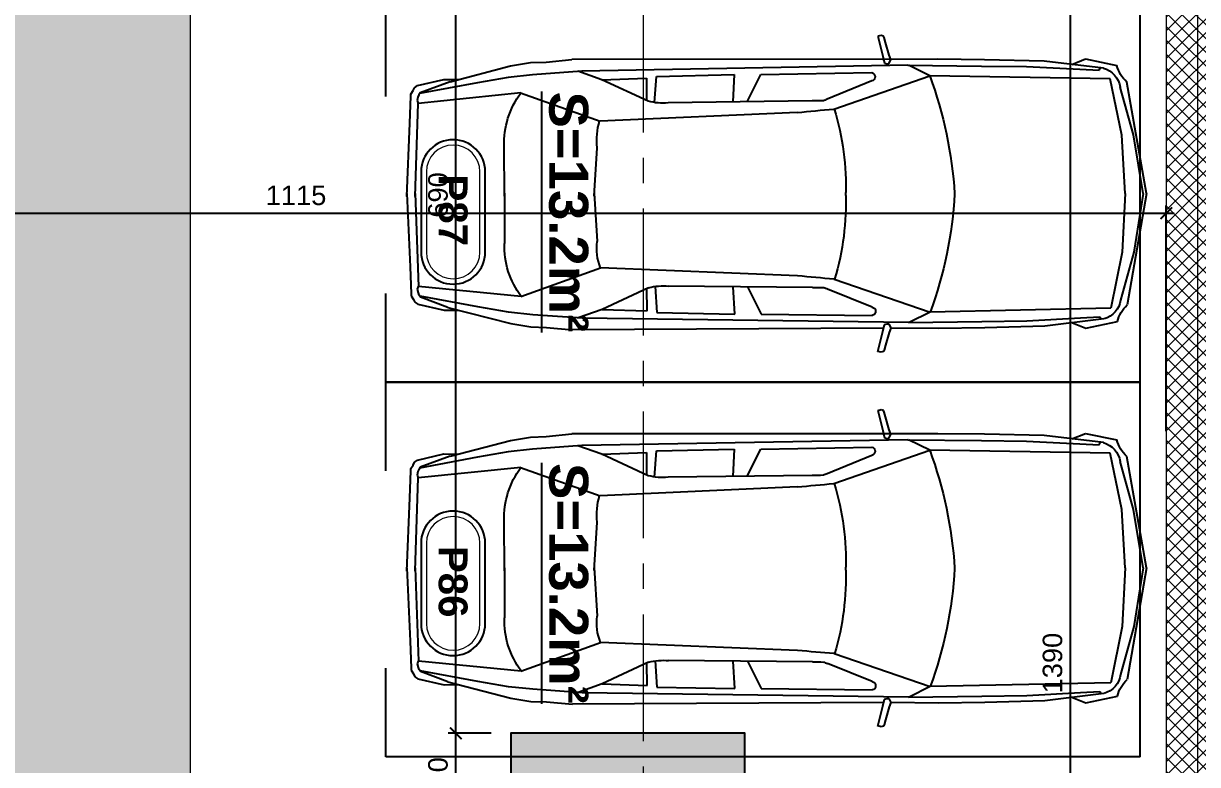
# Model space of a CAD drawing. Header units: centimetres. Extents: x 54080 to 84019, y -57712 to -39496.
# Drawn here: x 57846 to 58598, y -52817 to -52342 of the extents above; entities that cross this region are included whole.
import ezdxf
from ezdxf.enums import TextEntityAlignment as Align

# ---------------------------------------------------------------- set-up
doc = ezdxf.new("R2010")
doc.units = ezdxf.units.CM
doc.header["$LTSCALE"] = 50
doc.header["$MEASUREMENT"] = 0
for name, pattern in [('23486-A01$0${ Chain Double-Dash }', [0]), ('AXES', [2, 1.25, -0.25, 0.25, -0.25]), ('CACHE', [0.375, 0.25, -0.125]), ('CONTINU', [0])]:
    doc.linetypes.add(name, pattern=pattern)
doc.layers.get('0').update_dxf_attribs({"color": 8})
for name, color, linetype in [('AXES', 10, 'AXES'), ('BETON COUPE', 3, 'CONTINU'), ('BETON TRAME', 252, 'Continuous'), ('COTE 50ème', 1, 'Continuous'), ('FINI', 251, 'Continuous'), ('PILIER', 7, 'Continuous'), ('TEXTE', 7, 'Continuous')]:
    doc.layers.add(name, color=color, linetype=linetype)
for name, color, linetype, lineweight in [('BETON HACHURE', 253, 'Continuous', 13), ('EXISTANT COUPE', 251, 'Continuous', 40), ('MACONNERIE COUPE', 7, 'Continuous', 30)]:
    doc.layers.add(name, color=color, linetype=linetype, lineweight=lineweight)
doc.layers.add('HORS GEL', color=7, linetype='CACHE', lineweight=15, true_color=0x00661a)
doc.layers.add('New_2D Drafting - General_Pen_No__4', color=252, linetype='Continuous', lineweight=13, true_color=0x696969)
doc.styles.add('BRMNAMES', font='swisseb.ttf', dxfattribs={"height": 20})
doc.styles.add('RS_TEXT_1.50', font='arial.ttf', dxfattribs={"height": 12.5})
doc.styles.add('RS_TXT_50', font='arial.ttf', dxfattribs={"height": 12.5})
doc.dimstyles.new('RS_50CM_LINEAIRE', dxfattribs={"dimscale": 5, "dimtxt": 12.5, "dimasz": 1.5, "dimexe": 1, "dimexo": 2.5, "dimgap": 1, "dimtad": 1, "dimdec": 1, "dimrnd": 0.5, "dimdsep": 46, "dimtxsty": 'RS_TXT_50', "dimblk1": 'ARCHTICK', "dimblk2": 'ARCHTICK', "dimsah": 1, "dimcen": 2.5, "dimdle": 1, "dimclrt": 4, "dimadec": 0, "dimazin": 2, "dimtfac": 1, "dimtdec": 1, "dimtix": 1, "dimtmove": 2, "dimatfit": 3, "dimfxl": 1, "dimtolj": 1, "dimtzin": 0, "dimarcsym": 0})

# ---------------------------------------------------------------- blocks, each defined once
blk = doc.blocks.new('A$C99aa3423')
at = {"layer": 'AXES', "lineweight": 5, "ltscale": 1.3}
blk.add_line((2040, -4150), (2040, -1058.41), dxfattribs=at)
at = {"layer": 'HORS GEL', "linetype": '23486-A01$0${ Chain Double-Dash }', "ltscale": 1.2}
blk.add_line((2395, 1580), (2395, -4150), dxfattribs=at)
blk = doc.blocks.new('_ArchTick')
at = {"color": 0, "linetype": 'ByBlock', "const_width": 0.15}
blk.add_lwpolyline([(-0.5, -0.5), (0.5, 0.5)], dxfattribs=at)
blk = doc.blocks.new('*D992')
at = {"layer": 'COTE 50ème', "color": 0, "lineweight": -2, "ltscale": 0.5, "transparency": 16777216}
for p, q in [((58122.54, -52852.36), (58122.54, -52792.36)), ((58145.17, -52797.36), (58117.54, -52797.36)), ((58145.17, -52847.36), (58117.54, -52847.36))]:
    blk.add_line(p, q, dxfattribs=at)
at = {"layer": 'Defpoints', "color": 0, "ltscale": 0.5, "transparency": 16777216}
for p in [(58122.54, -52797.36), (58157.67, -52797.36), (58157.67, -52847.36)]:
    blk.add_point(p, dxfattribs=at)
at = {"layer": 'COTE 50ème', "color": 0, "lineweight": -2, "ltscale": 0.5, "transparency": 16777216, "xscale": 7.5, "yscale": 7.5, "zscale": 7.5}
for p, rotation in [((58122.54, -52797.36), 90), ((58122.54, -52847.36), 270)]:
    blk.add_blockref('_ArchTick', p, dxfattribs=dict(at, rotation=rotation))
at = {"layer": 'COTE 50ème', "color": 4, "ltscale": 0.5, "transparency": 16777216, "insert": (58111.16, -52822.36), "char_height": 12.5, "attachment_point": 5, "rotation": 90, "style": 'RS_TXT_50'}
blk.add_mtext('\\A1;50', dxfattribs=at)
blk = doc.blocks.new('*D993')
at = {"layer": 'COTE 50ème', "color": 0, "lineweight": -2, "ltscale": 0.5, "transparency": 16777216}
for p, q in [((58122.54, -52802.36), (58122.54, -52102.36)), ((58145.17, -52107.36), (58117.54, -52107.36)), ((58145.17, -52797.36), (58117.54, -52797.36))]:
    blk.add_line(p, q, dxfattribs=at)
at = {"layer": 'Defpoints', "color": 0, "ltscale": 0.5, "transparency": 16777216}
for p in [(58122.54, -52107.36), (58157.67, -52107.36), (58157.67, -52797.36)]:
    blk.add_point(p, dxfattribs=at)
at = {"layer": 'COTE 50ème', "color": 0, "lineweight": -2, "ltscale": 0.5, "transparency": 16777216, "xscale": 7.5, "yscale": 7.5, "zscale": 7.5}
for p, rotation in [((58122.54, -52107.36), 90), ((58122.54, -52797.36), 270)]:
    blk.add_blockref('_ArchTick', p, dxfattribs=dict(at, rotation=rotation))
at = {"layer": 'COTE 50ème', "color": 4, "ltscale": 0.5, "transparency": 16777216, "insert": (58111.16, -52452.36), "char_height": 12.5, "attachment_point": 5, "rotation": 90, "style": 'RS_TXT_50'}
blk.add_mtext('\\A1;690', dxfattribs=at)
blk = doc.blocks.new('*D1007')
at = {"layer": 'COTE 50ème', "color": 0, "lineweight": -2, "ltscale": 0.5, "transparency": 16777216}
for p, q in [((58516.22, -53452.36), (58516.22, -52052.36)), ((58565.17, -52057.36), (58511.22, -52057.36)), ((58565.17, -53447.36), (58511.22, -53447.36))]:
    blk.add_line(p, q, dxfattribs=at)
at = {"layer": 'Defpoints', "color": 0, "ltscale": 0.5, "transparency": 16777216}
for p in [(58516.22, -52057.36), (58577.67, -52057.36), (58577.67, -53447.36)]:
    blk.add_point(p, dxfattribs=at)
at = {"layer": 'COTE 50ème', "color": 0, "lineweight": -2, "ltscale": 0.5, "transparency": 16777216, "xscale": 7.5, "yscale": 7.5, "zscale": 7.5}
for p, rotation in [((58516.22, -52057.36), 90), ((58516.22, -53447.36), 270)]:
    blk.add_blockref('_ArchTick', p, dxfattribs=dict(at, rotation=rotation))
at = {"layer": 'COTE 50ème', "color": 4, "ltscale": 0.5, "transparency": 16777216, "insert": (58504.83, -52752.36), "char_height": 12.5, "attachment_point": 5, "rotation": 90, "style": 'RS_TXT_50'}
blk.add_mtext('\\A1;1390', dxfattribs=at)
blk = doc.blocks.new('*D1161')
at = {"layer": 'COTE 50ème', "color": 0, "lineweight": -2, "ltscale": 0.5, "transparency": 16777216}
for p, q in [((57457.67, -52464.04), (58582.67, -52464.04)), ((57462.67, -52503.86), (57462.67, -52459.04)), ((58577.67, -52603.77), (58577.67, -52459.04))]:
    blk.add_line(p, q, dxfattribs=at)
at = {"layer": 'Defpoints', "color": 0, "ltscale": 0.5, "transparency": 16777216}
for p in [(58577.67, -52464.04), (57462.67, -52516.36), (58577.67, -52616.27)]:
    blk.add_point(p, dxfattribs=at)
at = {"layer": 'COTE 50ème', "color": 0, "lineweight": -2, "ltscale": 0.5, "transparency": 16777216, "xscale": 7.5, "yscale": 7.5, "zscale": 7.5, "rotation": 180}
blk.add_blockref('_ArchTick', (57462.67, -52464.04), dxfattribs=at)
at = {"layer": 'COTE 50ème', "color": 0, "lineweight": -2, "ltscale": 0.5, "transparency": 16777216, "xscale": 7.5, "yscale": 7.5, "zscale": 7.5}
blk.add_blockref('_ArchTick', (58577.67, -52464.04), dxfattribs=at)
at = {"layer": 'COTE 50ème', "color": 4, "ltscale": 0.5, "transparency": 16777216, "insert": (58020.17, -52452.66), "char_height": 12.5, "attachment_point": 5, "style": 'RS_TXT_50'}
blk.add_mtext('\\A1;1115', dxfattribs=at)
blk = doc.blocks.new('PILIER')
at = {"color": 252}
blk.add_lwpolyline([(1.563, 1.2), (-1.437, 1.2, 1), (-1.437, -1.2), (1.563, -1.2, 1), (1.563, 1.2, -1)], format="xyb", dxfattribs=at)
at = {"color": 10, "lineweight": 20}
blk.add_lwpolyline([(1.563, 1), (-1.437, 1, 1), (-1.437, -1), (1.563, -1, 1)], format="xyb", close=True, dxfattribs=at)
at = {"color": 7, "style": 'BRMNAMES'}
blk.add_attdef('PILIER_TEXTE', text='', height=1.076, dxfattribs=at).set_placement((0, 0), align=Align.MIDDLE_CENTER)

msp = doc.modelspace()

# ---------------------------------------------------------------- hatches: boundary and pattern name
at = {"layer": 'BETON HACHURE', "transparency": 33554585}
h = msp.add_hatch(dxfattribs=at)
h.set_pattern_fill('ANSI37', color=256, scale=50, angle=270, style=0)
h.set_pattern_definition([(315, (861.459, 19655.393), (4.4194174, 4.4194174), []), (45, (861.459, 19655.393), (-4.4194174, 4.4194174), [])])
h.paths.add_polyline_path([(56357.67, -51847.22), (56382.67, -51847.22), (56382.67, -52172.22), (56357.67, -52172.22)], flags=0)
h.paths.add_polyline_path([(56357.67, -51847.22), (56382.67, -51847.22), (56382.67, -52172.22), (56357.67, -52172.22)], flags=0)
h.paths.add_polyline_path([(58537.67, -51987.36), (58537.67, -52037.36), (58617.67, -52037.36), (58617.67, -51987.36)], flags=0)
h.paths.add_polyline_path([(58157.67, -51987.36), (58157.67, -52037.36), (58237.67, -52037.36), (58237.67, -51987.36)], flags=0)
edge = h.paths.add_edge_path(flags=0)
edge.add_arc((58197.67, -50672.36), 40, 0, 360)
edge = h.paths.add_edge_path(flags=0)
edge.add_arc((58197.67, -49997.36), 40, 0, 360)
edge = h.paths.add_edge_path(flags=0)
edge.add_arc((58197.67, -51272.36), 40, 0, 360)
h.paths.add_polyline_path([(59277.67, -49527.22), (54853.83, -49527.22), (54464.54, -54263.92), (59277.59, -54736.58), (59277.67, -54713.51)])
edge = h.paths.add_edge_path(flags=0)
edge.add_arc((58197.67, -51272.36), 40, 0, 360)
h.paths.add_polyline_path([(56982.67, -49552.22), (56982.67, -49972.36), (57007.67, -49972.36), (57007.67, -49552.22), (58577.68, -49552.22), (58577.67, -50022.36), (58617.67, -50022.36), (58617.67, -49552.22), (59247.67, -49552.22), (59247.67, -51282.36), (58617.67, -51282.36), (58617.67, -50647.36), (58577.67, -50647.36), (58577.67, -51312.36), (59247.67, -51312.36), (59247.67, -52057.36), (58577.67, -52057.36), (58577.67, -53447.36), (58617.67, -53447.36), (58617.67, -52087.36), (59247.67, -52087.36), (59247.67, -54709.01), (58245.17, -54610.07), (58245.17, -54122.36), (58220.17, -54122.36), (58220.17, -54607.62), (56915.17, -54479.46), (56915.17, -54122.36), (56890.17, -54122.36), (56890.17, -54477.01), (55702.67, -54360.39), (55702.67, -54122.36), (55652.67, -54122.36), (55652.67, -54355.48), (54491.47, -54241.45), (54666.86, -52107.36), (54872.67, -52107.36), (54872.67, -52057.36), (54670.97, -52057.36), (54672.82, -52037.36), (54872.67, -52037.36), (54872.67, -51987.36), (54676.72, -51987.36), (54733.43, -51297.36), (54872.67, -51297.36), (54872.67, -51247.36), (54737.54, -51247.36), (54782.74, -50697.36), (54872.67, -50697.36), (54872.67, -50647.36), (54786.85, -50647.36), (54876.86, -49552.22), (55655.17, -49552.22), (55655.17, -49972.36), (55680.17, -49972.36), (55680.17, -49552.22)], flags=16)
h.paths.add_polyline_path([(58157.67, -51232.36), (58157.67, -51312.36), (58237.67, -51312.36), (58237.67, -51232.36)], flags=0)
at = {"layer": 'BETON TRAME', "transparency": 33554559}
h = msp.add_hatch(color=256, dxfattribs=at)
h.dxf.hatch_style = 1
h.paths.add_polyline_path([(57437.67, -52797.36), (57472.67, -52797.36), (57472.67, -53447.36), (57437.67, -53447.36), (57437.67, -53272.36), (56977.67, -53272.36), (56977.67, -53447.36), (56942.67, -53447.36), (56942.67, -52797.36), (56977.67, -52797.36), (56977.67, -53232.36), (57187.67, -53232.36), (57187.67, -52902.36), (57227.67, -52902.36), (57227.67, -53232.36), (57437.67, -53232.36)])
h.paths.add_polyline_path([(58307.67, -54122.36), (58307.67, -54072.36), (58157.67, -54072.36), (58157.67, -54122.36)])
h.paths.add_polyline_path([(57587.67, -54122.36), (57587.67, -54072.36), (57437.67, -54072.36), (57437.67, -54122.36)])
h.paths.add_polyline_path([(56977.67, -54122.36), (56977.67, -54072.36), (56827.67, -54072.36), (56827.67, -54122.36)])
h.paths.add_polyline_path([(56257.67, -54122.36), (56257.67, -54072.36), (56107.67, -54072.36), (56107.67, -54122.36)])
h.paths.add_polyline_path([(56257.67, -53447.36), (56257.67, -53397.36), (56107.67, -53397.36), (56107.67, -53447.36)])
h.paths.add_polyline_path([(58307.67, -53447.36), (58307.67, -53397.36), (58157.67, -53397.36), (58157.67, -53447.36)])
h.paths.add_polyline_path([(58307.67, -52847.36), (58307.67, -52797.36), (58157.67, -52797.36), (58157.67, -52847.36)])
h.paths.add_polyline_path([(56257.67, -52847.36), (56257.67, -52797.36), (56107.67, -52797.36), (56107.67, -52847.36)])
h.paths.add_polyline_path([(56257.67, -52107.36), (56257.67, -52057.36), (56107.67, -52057.36), (56107.67, -52107.36)])
h.paths.add_polyline_path([(58157.67, -52057.36), (58157.67, -52107.36), (58307.67, -52107.36), (58307.67, -52057.36)])
h.paths.add_polyline_path([(57492.67, -52107.36), (57492.67, -52057.36), (57367.67, -52057.36), (57367.67, -52107.36)])
h.paths.add_polyline_path([(57047.67, -52107.36), (57047.67, -52057.36), (56922.67, -52057.36), (56922.67, -52107.36)])
h.paths.add_polyline_path([(57072.67, -52057.36), (57047.67, -52057.36), (57047.67, -52562.36), (57072.67, -52562.36)])
h.paths.add_polyline_path([(57367.67, -52057.36), (57342.67, -52057.36), (57342.67, -52562.36), (57367.67, -52562.36)])
at = {"layer": 'New_2D Drafting - General_Pen_No__4', "linetype": 'Continuous', "lineweight": 0, "true_color": 0xc7c8ca, "transparency": 33554546}
h = msp.add_hatch(color=9, dxfattribs=at)
edge = h.paths.add_edge_path()
edge.add_line((59247.67, -53474.77), (59247.67, -52087.36))
edge.add_line((59247.67, -52087.36), (58657.67, -52087.36))
edge.add_line((58657.67, -52087.36), (58657.67, -53253.16))
edge.add_arc((58307.67, -53253.16), 350, -93.08046, 0, ccw=False)
edge.add_line((58288.86, -53602.65), (58283.86, -53602.39))
edge.add_arc((58302.67, -53252.89), 350, 180, 266.91954, ccw=False)
edge.add_line((57952.67, -53252.89), (57952.67, -50634.86))
edge.add_arc((57492.67, -50634.86), 460, 0, 90)
edge.add_line((57492.67, -50174.86), (55707.67, -50174.86))
edge.add_arc((55707.67, -50634.86), 460, 90, 180)
edge.add_line((55247.67, -50634.86), (55247.67, -53323.54))
edge.add_arc((55707.67, -53323.54), 460, 180, 266.91954)
edge.add_line((55682.95, -53782.88), (57784.07, -53895.95))
edge.add_line((57784.07, -53895.95), (58492.95, -53934.1))
edge.add_arc((58611.23, -53278.74), 665.95, 259.76948, 342.88134)
edge = h.paths.add_edge_path(flags=16)
edge.add_line((57263.86, -53547.49), (55898.86, -53474.03))
edge.add_arc((55917.67, -53124.54), 350, 180, 266.91954, ccw=False)
edge.add_line((55567.67, -53124.54), (55567.67, -50844.86))
edge.add_arc((55917.67, -50844.86), 350, 90, 180, ccw=False)
edge.add_line((55917.67, -50494.86), (57282.67, -50494.86))
edge.add_arc((57282.67, -50844.86), 350, 0, 90, ccw=False)
edge.add_line((57632.67, -50844.86), (57632.67, -53198))
edge.add_arc((57282.67, -53198), 350, -93.08046, 0, ccw=False)

# ---------------------------------------------------------------- linework, layer by layer
at = {"layer": 'BETON COUPE', "lineweight": 5}
msp.add_lwpolyline([(58577.67, -50647.36), (58577.67, -51312.36), (59247.67, -51312.36), (59247.67, -52057.36), (58577.67, -52057.36), (58577.67, -53447.36), (58617.67, -53447.36), (58617.67, -52087.36), (59247.67, -52087.36), (59247.67, -54709.01), (58245.17, -54610.07), (58245.17, -54122.36), (58220.17, -54122.36), (58220.17, -54607.62), (56915.17, -54479.46)], dxfattribs=at)
at = {"layer": 'BETON COUPE'}
msp.add_lwpolyline([(58307.67, -52847.36), (58307.67, -52797.36), (58157.67, -52797.36), (58157.67, -52847.36)], close=True, dxfattribs=at)
at = {"layer": 'EXISTANT COUPE', "lineweight": 5}
msp.add_lwpolyline([(59247.67, -53474.77), (59247.67, -52087.36), (58657.67, -52087.36), (58657.67, -53253.16, -0.43005), (58288.86, -53602.65), (58283.86, -53602.39, -0.398553), (57952.67, -53252.89), (57952.67, -50634.86, 0.414214), (57492.67, -50174.86), (55707.67, -50174.86, 0.414214), (55247.67, -50634.86), (55247.67, -53323.54, 0.398553), (55682.95, -53782.88), (57784.07, -53895.95), (58492.95, -53934.1, 0.379424), (59247.67, -53474.77)], format="xyb", close=True, dxfattribs=at)
at = {"layer": 'FINI'}
for p, q in [((58077.67, -52389.2), (58077.67, -52332.36)), ((58560.83, -52572.36), (58560.83, -52332.36)), ((58392.77, -52350.57), (58396.11, -52363.34)), ((58395.05, -52350.09), (58392.8, -52350.68)), ((58396.43, -52350.53), (58395.05, -52350.09)), ((58396.9, -52351.44), (58396.43, -52350.53)), ((58397.85, -52354.63), (58396.9, -52351.44)), ((58400.22, -52362.83), (58397.85, -52354.63)), ((58157.48, -52369.67), (58170.3, -52367.52)), ((58170.3, -52367.52), (58180.37, -52367.17)), ((58180.37, -52367.17), (58196.84, -52365.52)), ((58431.41, -52365.33), (58196.84, -52365.52)), ((58396.6, -52365.66), (58396.1, -52365.66)), ((58396.11, -52363.34), (58397.08, -52367.9)), ((58397.08, -52367.9), (58398.91, -52368.34)), ((58398.91, -52368.34), (58399.82, -52368.33)), ((58399.82, -52368.33), (58401.17, -52365.57)), ((58401.17, -52365.57), (58400.22, -52362.83)), ((58461.13, -52365.65), (58431.41, -52365.33)), ((58499.53, -52366.52), (58461.13, -52365.65)), ((58537.43, -52371.05), (58499.53, -52366.52)), ((58517.19, -52368.63), (58525.81, -52365.17)), ((58525.81, -52365.17), (58545.97, -52369.37)), ((58118.96, -52379.77), (58157.48, -52369.67)), ((58171.59, -52375.31), (58156.03, -52376.97)), ((58203.17, -52372.91), (58171.59, -52375.31)), ((58216.07, -52378.54), (58200.66, -52373.1)), ((58412.17, -52369.23), (58203.17, -52372.91)), ((58251.08, -52376.35), (58300.93, -52375.18)), ((58300.93, -52375.18), (58299.94, -52392.74)), ((58309.22, -52392.62), (58317.9, -52375.15)), ((58317.9, -52375.15), (58388.98, -52373.94)), ((58364.63, -52397.33), (58426.11, -52375.98)), ((58412.17, -52369.23), (58459.26, -52369.75)), ((58426.11, -52375.98), (58412.55, -52369.24)), ((58541.75, -52377.87), (58426.11, -52375.98)), ((58459.26, -52369.75), (58488.06, -52370.06)), ((58488.06, -52370.06), (58522.33, -52371.8)), ((58522.33, -52371.8), (58534.67, -52372.39)), ((58534.67, -52372.39), (58535.48, -52370.82)), ((58095.12, -52385.45), (58096.05, -52383.63)), ((58096.05, -52383.63), (58097.9, -52382.28)), ((58097.9, -52382.28), (58114.86, -52378.35)), ((58136.33, -52380.41), (58099.32, -52387.4)), ((58118.96, -52379.77), (58099.68, -52386.87)), ((58114.86, -52378.35), (58123.98, -52378.45)), ((58156.03, -52376.97), (58136.33, -52380.41)), ((58216.07, -52378.54), (58244.71, -52377.42)), ((58245.8, -52392.27), (58216.07, -52378.54)), ((58244.71, -52377.42), (58244.74, -52391.65)), ((58249.91, -52393.12), (58251.08, -52376.35)), ((58388.99, -52379.24), (58360.37, -52390.97)), ((58549.25, -52413.92), (58541.75, -52377.87)), ((58556.67, -52413.9), (58548.12, -52383.16)), ((58564.93, -52451.38), (58552.36, -52379.97)), ((58093.07, -52406.38), (58093.71, -52389.09)), ((58093.71, -52389.09), (58093.72, -52387.72)), ((58093.72, -52387.72), (58095.12, -52385.45)), ((58098.28, -52389.6), (58097.79, -52391.88)), ((58098.75, -52388.23), (58098.28, -52389.6)), ((58164.12, -52386.92), (58098.35, -52393.63)), ((58099.68, -52386.87), (58098.75, -52388.23)), ((58163.98, -52386.93), (58215.07, -52405.06)), ((58096.55, -52453.33), (58098.35, -52393.63)), ((58097.79, -52391.88), (58098.35, -52393.63)), ((58350.83, -52392.05), (58258.54, -52393.3)), ((58341.29, -52399.5), (58215.07, -52405.06)), ((58091.25, -52453.34), (58093.07, -52406.38)), ((58153.64, -52453.21), (58153.57, -52421.1)), ((58551.35, -52451.41), (58549.25, -52413.92)), ((58562.83, -52451.39), (58556.67, -52413.9)), ((58211.16, -52453.11), (58212.98, -52422.04)), ((58091.25, -52451.38), (58093.26, -52498.34)), ((58096.55, -52451.37), (58098.59, -52511.06)), ((58153.63, -52451.25), (58153.7, -52483.36)), ((58211.16, -52451.12), (58213.1, -52482.18)), ((58564.93, -52451.38), (58552.65, -52522.85)), ((58562.83, -52451.39), (58556.83, -52488.9)), ((58551.35, -52451.41), (58549.4, -52488.91)), ((58549.4, -52488.91), (58542.05, -52524.99)), ((58556.83, -52488.9), (58548.4, -52519.68)), ((58093.26, -52498.34), (58093.97, -52515.62)), ((58164.25, -52517.49), (58215.26, -52499.15)), ((58341.51, -52504.19), (58215.26, -52499.15)), ((58098.04, -52512.82), (58098.59, -52511.06)), ((58164.39, -52517.5), (58098.59, -52511.06)), ((58250.16, -52510.95), (58251.39, -52527.72)), ((58351.07, -52511.6), (58258.78, -52510.73)), ((58301.25, -52528.67), (58300.18, -52511.12)), ((58309.46, -52511.21), (58318.22, -52528.64)), ((58364.85, -52506.27), (58426.42, -52527.36)), ((58077.67, -52572.36), (58077.67, -52515.52)), ((58093.97, -52515.62), (58093.99, -52516.99)), ((58093.99, -52516.99), (58095.4, -52519.26)), ((58098.53, -52515.09), (58098.04, -52512.82)), ((58099.01, -52516.46), (58098.53, -52515.09)), ((58099.95, -52517.82), (58099.01, -52516.46)), ((58136.62, -52524.13), (58099.59, -52517.29)), ((58117.42, -52524.41), (58099.95, -52517.82)), ((58246.05, -52511.82), (58216.38, -52525.67)), ((58245.02, -52526.67), (58244.99, -52512.31)), ((58389.29, -52524.25), (58360.62, -52512.64)), ((58095.4, -52519.26), (58096.34, -52521.07)), ((58096.34, -52521.07), (58098.19, -52522.42)), ((58098.19, -52522.42), (58115.16, -52526.28)), ((58115.16, -52526.28), (58124.16, -52526.14)), ((58117.42, -52524.41), (58157.82, -52534.78)), ((58156.34, -52527.49), (58136.62, -52524.13)), ((58216.38, -52525.67), (58200.99, -52531.17)), ((58216.38, -52525.67), (58245.02, -52526.67)), ((58542.05, -52524.99), (58426.42, -52527.36)), ((58171.91, -52529.08), (58156.34, -52527.49)), ((58203.49, -52531.35), (58171.91, -52529.08)), ((58412.51, -52534.16), (58203.49, -52531.35)), ((58251.39, -52527.72), (58301.25, -52528.67)), ((58318.22, -52528.64), (58389.3, -52529.55)), ((58412.51, -52534.16), (58459.6, -52533.46)), ((58426.42, -52527.36), (58412.89, -52534.16)), ((58459.6, -52533.46), (58488.4, -52533.02)), ((58488.4, -52533.02), (58522.66, -52531.14)), ((58537.76, -52531.83), (58499.88, -52536.51)), ((58522.66, -52531.14), (58535, -52530.5)), ((58526.16, -52537.76), (58546.31, -52533.47)), ((58535, -52530.5), (58535.82, -52532.07)), ((58157.82, -52534.78), (58170.65, -52536.88)), ((58170.65, -52536.88), (58180.72, -52537.18)), ((58180.72, -52537.18), (58197.2, -52538.76)), ((58396.1, -52537.61), (58197.2, -52538.76)), ((58392.77, -52552.7), (58396.11, -52539.94)), ((58396.6, -52537.61), (58396.1, -52537.61)), ((58396.11, -52539.94), (58397.08, -52535.37)), ((58397.08, -52535.37), (58398.91, -52534.94)), ((58400.22, -52540.44), (58397.85, -52548.64)), ((58398.91, -52534.94), (58399.82, -52534.95)), ((58399.82, -52534.95), (58401.17, -52537.71)), ((58401.17, -52537.71), (58400.22, -52540.44)), ((58431.77, -52537.99), (58401.17, -52537.66)), ((58461.49, -52537.54), (58431.77, -52537.99)), ((58499.88, -52536.51), (58461.49, -52537.54)), ((58517.54, -52534.33), (58526.16, -52537.76)), ((58397.85, -52548.64), (58396.9, -52551.83)), ((58395.05, -52553.18), (58392.8, -52552.6)), ((58396.43, -52552.74), (58395.05, -52553.18)), ((58396.9, -52551.83), (58396.43, -52552.74)), ((58560.83, -52572.36), (58077.67, -52572.36)), ((58077.67, -52629.2), (58077.67, -52572.36)), ((58077.67, -52572.36), (58560.83, -52572.36)), ((58560.83, -52812.36), (58560.83, -52572.36)), ((58392.77, -52590.57), (58396.11, -52603.34)), ((58395.05, -52590.09), (58392.8, -52590.68)), ((58396.43, -52590.53), (58395.05, -52590.09)), ((58396.9, -52591.44), (58396.43, -52590.53)), ((58397.85, -52594.63), (58396.9, -52591.44)), ((58400.22, -52602.83), (58397.85, -52594.63)), ((58157.48, -52609.67), (58170.3, -52607.52)), ((58170.3, -52607.52), (58180.37, -52607.17)), ((58180.37, -52607.17), (58196.84, -52605.52)), ((58431.41, -52605.33), (58196.84, -52605.52)), ((58412.17, -52609.23), (58203.17, -52612.91)), ((58396.6, -52605.66), (58396.1, -52605.66)), ((58396.11, -52603.34), (58397.08, -52607.9)), ((58397.08, -52607.9), (58398.91, -52608.34)), ((58398.91, -52608.34), (58399.82, -52608.33)), ((58399.82, -52608.33), (58401.17, -52605.57)), ((58401.17, -52605.57), (58400.22, -52602.83)), ((58412.17, -52609.23), (58459.26, -52609.75)), ((58426.11, -52615.98), (58412.55, -52609.24)), ((58461.13, -52605.65), (58431.41, -52605.33)), ((58499.53, -52606.52), (58461.13, -52605.65)), ((58537.43, -52611.05), (58499.53, -52606.52)), ((58517.19, -52608.63), (58525.81, -52605.17)), ((58525.81, -52605.17), (58545.97, -52609.37)), ((58118.96, -52619.77), (58157.48, -52609.67)), ((58171.59, -52615.31), (58156.03, -52616.97)), ((58203.17, -52612.91), (58171.59, -52615.31)), ((58216.07, -52618.54), (58200.66, -52613.1)), ((58249.91, -52633.12), (58251.08, -52616.35)), ((58251.08, -52616.35), (58300.93, -52615.18)), ((58300.93, -52615.18), (58299.94, -52632.74)), ((58309.22, -52632.62), (58317.9, -52615.15)), ((58317.9, -52615.15), (58388.98, -52613.94)), ((58364.63, -52637.33), (58426.11, -52615.98)), ((58541.75, -52617.87), (58426.11, -52615.98)), ((58459.26, -52609.75), (58488.06, -52610.06)), ((58488.06, -52610.06), (58522.33, -52611.8)), ((58522.33, -52611.8), (58534.67, -52612.39)), ((58534.67, -52612.39), (58535.48, -52610.82)), ((58095.12, -52625.45), (58096.05, -52623.63)), ((58096.05, -52623.63), (58097.9, -52622.28)), ((58097.9, -52622.28), (58114.86, -52618.35)), ((58136.33, -52620.41), (58099.32, -52627.4)), ((58118.96, -52619.77), (58099.68, -52626.87)), ((58114.86, -52618.35), (58123.98, -52618.45)), ((58156.03, -52616.97), (58136.33, -52620.41)), ((58216.07, -52618.54), (58244.71, -52617.42)), ((58245.8, -52632.27), (58216.07, -52618.54)), ((58244.71, -52617.42), (58244.74, -52631.65)), ((58388.99, -52619.24), (58360.37, -52630.97)), ((58549.25, -52653.92), (58541.75, -52617.87)), ((58556.67, -52653.9), (58548.12, -52623.16)), ((58564.93, -52691.38), (58552.36, -52619.97)), ((58093.07, -52646.38), (58093.71, -52629.09)), ((58093.71, -52629.09), (58093.72, -52627.72)), ((58093.72, -52627.72), (58095.12, -52625.45)), ((58098.28, -52629.6), (58097.79, -52631.88)), ((58097.79, -52631.88), (58098.35, -52633.63)), ((58098.75, -52628.23), (58098.28, -52629.6)), ((58164.12, -52626.92), (58098.35, -52633.63)), ((58099.68, -52626.87), (58098.75, -52628.23)), ((58163.98, -52626.93), (58215.07, -52645.06)), ((58096.55, -52693.33), (58098.35, -52633.63)), ((58350.83, -52632.05), (58258.54, -52633.3)), ((58091.25, -52693.34), (58093.07, -52646.38)), ((58341.29, -52639.5), (58215.07, -52645.06)), ((58551.35, -52691.41), (58549.25, -52653.92)), ((58562.83, -52691.39), (58556.67, -52653.9)), ((58153.64, -52693.21), (58153.57, -52661.1)), ((58211.16, -52693.11), (58212.98, -52662.04)), ((58091.25, -52691.38), (58093.26, -52738.34)), ((58096.55, -52691.37), (58098.59, -52751.06)), ((58153.63, -52691.25), (58153.7, -52723.36)), ((58211.16, -52691.12), (58213.1, -52722.18)), ((58551.35, -52691.41), (58549.4, -52728.91)), ((58564.93, -52691.38), (58552.65, -52762.85)), ((58562.83, -52691.39), (58556.83, -52728.9)), ((58549.4, -52728.91), (58542.05, -52764.99)), ((58556.83, -52728.9), (58548.4, -52759.68)), ((58093.26, -52738.34), (58093.97, -52755.62)), ((58164.25, -52757.49), (58215.26, -52739.15)), ((58341.51, -52744.19), (58215.26, -52739.15)), ((58098.04, -52752.82), (58098.59, -52751.06)), ((58164.39, -52757.5), (58098.59, -52751.06)), ((58246.05, -52751.82), (58216.38, -52765.67)), ((58250.16, -52750.95), (58251.39, -52767.72)), ((58351.07, -52751.6), (58258.78, -52750.73)), ((58301.25, -52768.67), (58300.18, -52751.12)), ((58309.46, -52751.21), (58318.22, -52768.64)), ((58364.85, -52746.27), (58426.42, -52767.36)), ((58077.67, -52812.36), (58077.67, -52755.52)), ((58093.97, -52755.62), (58093.99, -52756.99)), ((58093.99, -52756.99), (58095.4, -52759.26)), ((58095.4, -52759.26), (58096.34, -52761.07)), ((58098.53, -52755.09), (58098.04, -52752.82)), ((58099.01, -52756.46), (58098.53, -52755.09)), ((58099.95, -52757.82), (58099.01, -52756.46)), ((58136.62, -52764.13), (58099.59, -52757.29)), ((58117.42, -52764.41), (58099.95, -52757.82)), ((58245.02, -52766.67), (58244.99, -52752.31)), ((58389.29, -52764.25), (58360.62, -52752.64)), ((58096.34, -52761.07), (58098.19, -52762.42)), ((58098.19, -52762.42), (58115.16, -52766.28)), ((58115.16, -52766.28), (58124.16, -52766.14)), ((58117.42, -52764.41), (58157.82, -52774.78)), ((58156.34, -52767.49), (58136.62, -52764.13)), ((58216.38, -52765.67), (58200.99, -52771.17)), ((58216.38, -52765.67), (58245.02, -52766.67)), ((58542.05, -52764.99), (58426.42, -52767.36)), ((58171.91, -52769.08), (58156.34, -52767.49)), ((58157.82, -52774.78), (58170.65, -52776.88)), ((58203.49, -52771.35), (58171.91, -52769.08)), ((58412.51, -52774.16), (58203.49, -52771.35)), ((58251.39, -52767.72), (58301.25, -52768.67)), ((58318.22, -52768.64), (58389.3, -52769.55)), ((58412.51, -52774.16), (58459.6, -52773.46)), ((58426.42, -52767.36), (58412.89, -52774.16)), ((58459.6, -52773.46), (58488.4, -52773.02)), ((58488.4, -52773.02), (58522.66, -52771.14)), ((58537.76, -52771.83), (58499.88, -52776.51)), ((58517.54, -52774.33), (58526.16, -52777.76)), ((58522.66, -52771.14), (58535, -52770.5)), ((58526.16, -52777.76), (58546.31, -52773.47)), ((58535, -52770.5), (58535.82, -52772.07)), ((58170.65, -52776.88), (58180.72, -52777.18)), ((58180.72, -52777.18), (58197.2, -52778.76)), ((58396.1, -52777.61), (58197.2, -52778.76)), ((58392.77, -52792.7), (58396.11, -52779.94)), ((58396.6, -52777.61), (58396.1, -52777.61)), ((58396.11, -52779.94), (58397.08, -52775.37)), ((58397.08, -52775.37), (58398.91, -52774.94)), ((58400.22, -52780.44), (58397.85, -52788.64)), ((58398.91, -52774.94), (58399.82, -52774.95)), ((58399.82, -52774.95), (58401.17, -52777.71)), ((58401.17, -52777.71), (58400.22, -52780.44)), ((58431.77, -52777.99), (58401.17, -52777.66)), ((58461.49, -52777.54), (58431.77, -52777.99)), ((58499.88, -52776.51), (58461.49, -52777.54)), ((58397.85, -52788.64), (58396.9, -52791.83)), ((58395.05, -52793.18), (58392.8, -52792.6)), ((58396.43, -52792.74), (58395.05, -52793.18)), ((58396.9, -52791.83), (58396.43, -52792.74)), ((58560.83, -52812.36), (58077.67, -52812.36))]:
    msp.add_line(p, q, dxfattribs=at)
at = {"layer": 'FINI', "extrusion": (0, 0, -1)}
for centre, major_axis, ratio, start_param, end_param in [((58388.45, -52376.59), (-2.56, 0.88), 1, 1.435807, 4.182632), ((58239.58, -52459.82), (-30.21, 230.33), 0.871542, 1.314587, 1.649297), ((58533.35, -52385.43), (14.94, 0.38), 1, -1.269219, -0.12741), ((58567.95, -52363.34), (22.79, 0.28), 1, 2.33652, 2.886122), ((58206.9, -52419.03), (-53.36, 0.57), 1, -0.04965, 0.632628), ((58354.59, -52380.29), (-5.81, 10.66), 1, 3.144817, 3.358791), ((58254.95, -52358.59), (-34.89, 0.83), 1, 4.585523, 4.953624), ((58454.26, -53487.7), (-232.64, 1069.03), 1, 0.110836, 0.132256), ((58353.31, -52311.93), (80.15, 0.77), 0.999999, 1.522288, 1.611465), ((58202.56, -52446.89), (169.78, 1.6), 1, -0.287391, 0.04404), ((58256.91, -52417.69), (44.14, 0.78), 1, 3.06056, 3.452838), ((58202.58, -52457.38), (169.79, 0.75), 1, -0.03434, 0.297091), ((58239.55, -52444.29), (29.26, 230.45), 0.871538, 1.492296, 1.827005), ((58207.04, -52485.22), (-53.36, 0.48), 1, -0.656582, 0.025696), ((58257.05, -52486.35), (44.24, 1.25), 0.85675, 2.830193, 3.284587), ((58255.34, -52545.46), (34.89, 0.82), 1, 4.466762, 4.834863), ((58449.97, -51415.53), (-1092.99, 48.28), 1, -1.537057, -1.515637), ((58353.89, -52591.71), (80.13, 2.06), 1, 4.702988, 4.792166), ((58354.89, -52523.35), (-12.07, 1.35), 1, 1.736829, 1.950804), ((58388.76, -52526.9), (-2.56, 0.88), 1, 1.435807, 4.182632), ((58533.63, -52517.47), (-14.94, 0.38), 1, 3.264527, 4.406336), ((58568.32, -52539.41), (-22.65, 2.55), 1, 0.151456, 0.701058), ((58388.45, -52616.59), (-2.56, 0.88), 1, 1.435807, 4.182632), ((58239.58, -52699.82), (-30.21, 230.33), 0.871542, 1.314587, 1.649297), ((58533.35, -52625.43), (14.94, 0.38), 1, -1.269219, -0.12741), ((58567.95, -52603.34), (22.79, 0.28), 1, 2.33652, 2.886122), ((58206.9, -52659.03), (-53.36, 0.57), 1, -0.04965, 0.632628), ((58354.59, -52620.29), (-5.81, 10.66), 1, 3.144817, 3.358791), ((58254.95, -52598.59), (-34.89, 0.83), 1, 4.585523, 4.953624), ((58454.26, -53727.7), (-232.64, 1069.03), 1, 0.110836, 0.132256), ((58353.31, -52551.93), (80.15, 0.77), 0.999999, 1.522288, 1.611465), ((58202.56, -52686.89), (169.78, 1.6), 1, -0.287391, 0.04404), ((58256.91, -52657.69), (44.14, 0.78), 1, 3.06056, 3.452838), ((58202.58, -52697.38), (169.79, 0.75), 1, -0.03434, 0.297091), ((58239.55, -52684.29), (29.26, 230.45), 0.871538, 1.492296, 1.827005), ((58207.04, -52725.22), (-53.36, 0.48), 1, -0.656582, 0.025696), ((58257.05, -52726.35), (44.24, 1.25), 0.85675, 2.830193, 3.284587), ((58449.97, -51655.53), (-1092.99, 48.28), 1, -1.537057, -1.515637), ((58255.34, -52785.46), (34.89, 0.82), 1, 4.466762, 4.834863), ((58353.89, -52831.71), (80.13, 2.06), 1, 4.702988, 4.792166), ((58354.89, -52763.35), (-12.07, 1.35), 1, 1.736829, 1.950804), ((58533.63, -52757.47), (-14.94, 0.38), 1, 3.264527, 4.406336), ((58388.76, -52766.9), (-2.56, 0.88), 1, 1.435807, 4.182632), ((58568.32, -52779.41), (-22.65, 2.55), 1, 0.151456, 0.701058)]:
    msp.add_ellipse(centre, major_axis=major_axis, ratio=ratio, start_param=start_param, end_param=end_param, dxfattribs=at)

# ---------------------------------------------------------------- block references
at = {"layer": 'MACONNERIE COUPE', "lineweight": 5, "ltscale": 0.5}
msp.add_blockref('A$C99aa3423', (56202.67, -50862.36), dxfattribs=at)
at = {"layer": 'PILIER', "xscale": 17.145, "yscale": 17.145, "zscale": 17.145, "rotation": 270}
for p, values in [((58120.81, -52462.13), {'PILIER_TEXTE': 'P87'}), ((58120.8, -52700.17), {'PILIER_TEXTE': 'P86'})]:
    msp.add_blockref('PILIER', p, dxfattribs=at).add_auto_attribs(values)

# ---------------------------------------------------------------- texts
at = {"layer": 'TEXTE', "char_height": 25, "width": 958.4363, "attachment_point": 5, "rotation": 270, "style": 'RS_TEXT_1.50'}
for insert in [(58194.67, -52463.22), (58194.67, -52701.26)]:
    msp.add_mtext('{\\fArial|b1|i0|c0|p34;\\LS=13.2m²}', dxfattribs=dict(at, insert=insert))

# ---------------------------------------------------------------- dimensions: what is measured, and where the dimension line sits
at = {"layer": 'COTE 50ème', "ltscale": 0.5}
for base, p1, p2, picture, middle in [((58516.22, -52057.36), (58577.67, -53447.36), (58577.67, -52057.36), '*D1007', (58504.83, -52752.36)), ((58122.54, -52107.36), (58157.67, -52797.36), (58157.67, -52107.36), '*D993', (58111.16, -52452.36)), ((58122.54, -52797.36), (58157.67, -52847.36), (58157.67, -52797.36), '*D992', (58111.16, -52822.36))]:
    dim = msp.add_linear_dim(base=base, p1=p1, p2=p2, angle=90, dimstyle='RS_50CM_LINEAIRE', dxfattribs=at)
    dim.commit()
    dim.dimension.update_dxf_attribs({"geometry": picture, "text_midpoint": middle})
dim = msp.add_linear_dim(base=(58577.67, -52464.04), p1=(57462.67, -52516.36), p2=(58577.67, -52616.27), dimstyle='RS_50CM_LINEAIRE', dxfattribs=at)
dim.commit()
dim.dimension.update_dxf_attribs({"geometry": '*D1161', "text_midpoint": (58020.17, -52452.66)})

doc.saveas('drawing.dxf')
